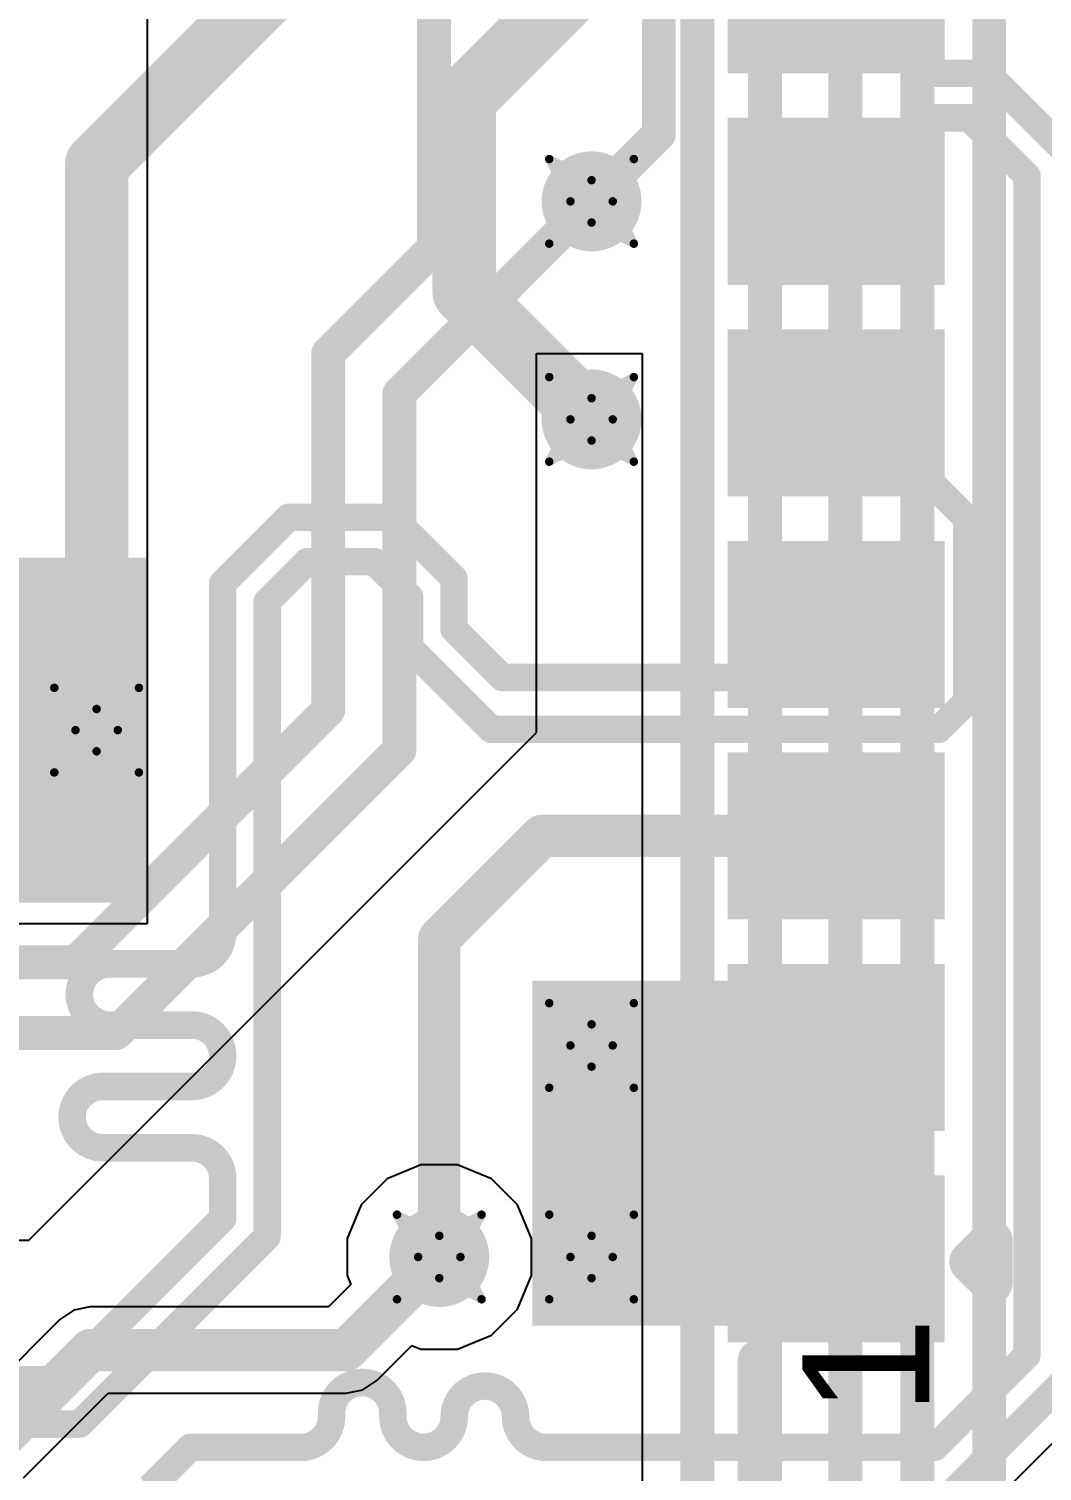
# Model space of a CAD drawing. Header units: inches. Extents: x -6 to 328, y -12 to 81.
# Drawn here: x 29.97 to 36.06, y 4.73 to 13.39 of the extents above; entities that cross this region are included whole.
import ezdxf

# ---------------------------------------------------------------- set-up
doc = ezdxf.new("R2010")
doc.units = ezdxf.units.IN
for name, color, linetype in [('Bottom Layer', 5, 'Continuous'), ('Drill Drawing', 1, 'Continuous'), ('Top Layer', 1, 'Continuous'), ('Top Overlay', 2, 'Continuous'), ('Top Paste', 8, 'Continuous'), ('Top Solder', 216, 'Continuous'), ('Via Holes', 16, 'Continuous')]:
    doc.layers.add(name, color=color, linetype=linetype)
doc.styles.add('Arial', font='', dxfattribs={"height": 0.2})
doc.styles.get('Arial').set_extended_font_data('Arial')

# ---------------------------------------------------------------- blocks, each defined once
blk = doc.blocks.new('M55_6013242R_44')
at = {"layer": 'Top Layer'}
for points in [[(-9.92500047, -2.19999687), (-9.124999529999998, -2.19999687), (-9.124999529999998, -3.29999721), (-9.92500047, -3.29999721)], [(-8.655000470000001, -2.19999687), (-7.85499953, -2.19999687), (-7.85499953, -3.29999721), (-8.655000470000001, -3.29999721)], [(-7.385000469999999, -2.19999687), (-6.58499953, -2.19999687), (-6.58499953, -3.29999721), (-7.385000469999999, -3.29999721)], [(-6.115000469999999, -2.19999687), (-5.31499953, -2.19999687), (-5.31499953, -3.29999721), (-6.115000469999999, -3.29999721)], [(-4.84500047, -2.19999687), (-4.04499953, -2.19999687), (-4.04499953, -3.29999721), (-4.84500047, -3.29999721)], [(-3.57500047, -2.19999687), (-2.77499953, -2.19999687), (-2.77499953, -3.29999721), (-3.57500047, -3.29999721)], [(-2.30500047, -2.19999687), (-1.50499953, -2.19999687), (-1.50499953, -3.29999721), (-2.30500047, -3.29999721)]]:
    blk.add_hatch(color=1, dxfattribs=at).paths.add_polyline_path(points)
at = {"layer": 'Top Paste'}
for points in [[(-9.92500047, -2.19999687), (-9.124999529999998, -2.19999687), (-9.124999529999998, -3.29999721), (-9.92500047, -3.29999721)], [(-8.655000470000001, -2.19999687), (-7.85499953, -2.19999687), (-7.85499953, -3.29999721), (-8.655000470000001, -3.29999721)], [(-7.385000469999999, -2.19999687), (-6.58499953, -2.19999687), (-6.58499953, -3.29999721), (-7.385000469999999, -3.29999721)], [(-6.115000469999999, -2.19999687), (-5.31499953, -2.19999687), (-5.31499953, -3.29999721), (-6.115000469999999, -3.29999721)], [(-4.84500047, -2.19999687), (-4.04499953, -2.19999687), (-4.04499953, -3.29999721), (-4.84500047, -3.29999721)], [(-3.57500047, -2.19999687), (-2.77499953, -2.19999687), (-2.77499953, -3.29999721), (-3.57500047, -3.29999721)], [(-2.30500047, -2.19999687), (-1.50499953, -2.19999687), (-1.50499953, -3.29999721), (-2.30500047, -3.29999721)]]:
    blk.add_hatch(color=8, dxfattribs=at).paths.add_polyline_path(points)
at = {"layer": 'Top Solder'}
for points in [[(-10.02660047, -2.09839687), (-9.023399529999999, -2.09839687), (-9.023399529999999, -3.401597209999999), (-10.02660047, -3.401597209999999)], [(-8.756600469999999, -2.09839687), (-7.753399529999999, -2.09839687), (-7.753399529999999, -3.401597209999999), (-8.756600469999999, -3.401597209999999)], [(-7.486600469999999, -2.09839687), (-6.48339953, -2.09839687), (-6.48339953, -3.401597209999999), (-7.486600469999999, -3.401597209999999)], [(-6.216600469999999, -2.09839687), (-5.213399529999999, -2.09839687), (-5.213399529999999, -3.401597209999999), (-6.216600469999999, -3.401597209999999)], [(-4.94660047, -2.09839687), (-3.94339953, -2.09839687), (-3.94339953, -3.401597209999999), (-4.94660047, -3.401597209999999)], [(-3.676600469999999, -2.09839687), (-2.67339953, -2.09839687), (-2.67339953, -3.401597209999999), (-3.676600469999999, -3.401597209999999)], [(-2.40660047, -2.09839687), (-1.40339953, -2.09839687), (-1.40339953, -3.401597209999999), (-2.40660047, -3.401597209999999)]]:
    blk.add_hatch(color=216, dxfattribs=at).paths.add_polyline_path(points)
at = {"layer": 'Top Overlay', "const_width": 0.254}
for points in [[(-11.2014, -2.28599746), (-10.1346, -2.28599746)], [(-9.54099946, -3.55599746), (-9.66799946, -3.682997459999999)], [(-9.54099946, -3.55599746), (-9.41399946, -3.682997459999999)], [(-9.66799946, -3.682997459999999), (-9.41399946, -3.682997459999999)]]:
    blk.add_lwpolyline(points, dxfattribs=at)
at = {"layer": 'Top Overlay', "const_width": 0.127}
for points in [[(-10.1981, -2.28599746, 1), (-10.0711, -2.28599746, 1)], [(-9.60449946, -3.55599746, 1), (-9.47749946, -3.55599746, 1)], [(-9.60449946, -3.55599746, 1), (-9.47749946, -3.55599746, 1)], [(-9.73149946, -3.682997459999999, 1), (-9.60449946, -3.682997459999999, 1)], [(-9.73149946, -3.682997459999999, 1), (-9.60449946, -3.682997459999999, 1)], [(-9.47749946, -3.682997459999999, 1), (-9.35049946, -3.682997459999999, 1)], [(-9.47749946, -3.682997459999999, 1), (-9.35049946, -3.682997459999999, 1)]]:
    blk.add_lwpolyline(points, format="xyb", close=True, dxfattribs=at)
at = {"layer": 'Top Overlay', "style": 'Arial'}
blk.add_text('1', height=0.7619999999999999, dxfattribs=at).set_placement((-10.46479746, -3.3087945))

msp = doc.modelspace()

# ---------------------------------------------------------------- hatches: boundary and pattern name
at = {"layer": 'Bottom Layer'}
h = msp.add_hatch(color=5, dxfattribs=at)
edge = h.paths.add_edge_path()
edge.add_arc((33.35019999999999, 12.35799916), 0.2999994, 0, 360)
h = msp.add_hatch(color=5, dxfattribs=at)
edge = h.paths.add_edge_path()
edge.add_arc((33.35019999999999, 11.049), 0.2999994, 0, 360)
h = msp.add_hatch(color=5, dxfattribs=at)
edge = h.paths.add_edge_path()
edge.add_arc((30.3783111, 9.18304742), 0.2999994, 0, 360)
h = msp.add_hatch(color=5, dxfattribs=at)
edge = h.paths.add_edge_path()
edge.add_arc((33.35019999999999, 7.289799999999999), 0.2999994, 0, 360)
h = msp.add_hatch(color=5, dxfattribs=at)
edge = h.paths.add_edge_path()
edge.add_arc((32.43579999999999, 6.019799999999999), 0.2999994, 0, 360)
h = msp.add_hatch(color=5, dxfattribs=at)
edge = h.paths.add_edge_path()
edge.add_arc((33.35019999999999, 6.019799999999999), 0.2999994, 0, 360)
at = {"layer": 'Top Layer'}
h = msp.add_hatch(color=1, dxfattribs=at)
edge = h.paths.add_edge_path()
edge.add_arc((33.35019999999999, 12.35799916), 0.2999994, 0, 360)
h = msp.add_hatch(color=1, dxfattribs=at)
edge = h.paths.add_edge_path()
edge.add_arc((33.35019999999999, 11.049), 0.2999994, 0, 360)
for points in [[(28.76899758, 8.14799742), (30.6869465, 8.14799742), (30.6869465, 10.2180009), (28.76899758, 10.2180009)], [(32.9946, 5.607997419999999), (35.36899708, 5.607997419999999), (35.36899708, 7.678000899999999), (32.9946, 7.678000899999999)]]:
    msp.add_hatch(color=1, dxfattribs=at).paths.add_polyline_path(points)
h = msp.add_hatch(color=1, dxfattribs=at)
edge = h.paths.add_edge_path()
edge.add_arc((30.3783111, 9.18304742), 0.2999994, 0, 360)
h = msp.add_hatch(color=1, dxfattribs=at)
edge = h.paths.add_edge_path()
edge.add_arc((33.35019999999999, 7.289799999999999), 0.2999994, 0, 360)
h = msp.add_hatch(color=1, dxfattribs=at)
edge = h.paths.add_edge_path()
edge.add_arc((32.43579999999999, 6.019799999999999), 0.2999994, 0, 360)
h = msp.add_hatch(color=1, dxfattribs=at)
edge = h.paths.add_edge_path()
edge.add_arc((33.35019999999999, 6.019799999999999), 0.2999994, 0, 360)
at = {"layer": 'Via Holes'}
h = msp.add_hatch(color=7, dxfattribs=at)
edge = h.paths.add_edge_path()
edge.add_arc((33.35019999999999, 12.35799916), 0.1499997, 0, 360)
h = msp.add_hatch(color=7, dxfattribs=at)
edge = h.paths.add_edge_path()
edge.add_arc((33.35019999999999, 11.049), 0.1499997, 0, 360)
h = msp.add_hatch(color=7, dxfattribs=at)
edge = h.paths.add_edge_path()
edge.add_arc((30.3783111, 9.18304742), 0.1499997, 0, 360)
h = msp.add_hatch(color=7, dxfattribs=at)
edge = h.paths.add_edge_path()
edge.add_arc((33.35019999999999, 7.289799999999999), 0.1499997, 0, 360)
h = msp.add_hatch(color=7, dxfattribs=at)
edge = h.paths.add_edge_path()
edge.add_arc((32.43579999999999, 6.019799999999999), 0.1499997, 0, 360)
h = msp.add_hatch(color=7, dxfattribs=at)
edge = h.paths.add_edge_path()
edge.add_arc((33.35019999999999, 6.019799999999999), 0.1499997, 0, 360)

# ---------------------------------------------------------------- linework, layer by layer
at = {"layer": 'Bottom Layer'}
for p, q in [((30.6832, 8.02194738), (30.6832, 15.14517672)), ((33.02, 9.169397459999999), (33.02, 11.44463548)), ((33.02, 11.44463548), (33.65499999999999, 11.44463548)), ((33.65499999999999, 11.44463548), (33.65499999999999, 0.1016)), ((29.972, 6.121397459999999), (33.02, 9.169397459999999)), ((26.60318784, 8.02194738), (30.6832, 8.02194738)), ((32.3256021, 6.5737994), (32.12198554, 6.4894587)), ((32.5459979, 6.5737994), (32.3256021, 6.5737994)), ((32.74961446, 6.4894587), (32.5459979, 6.5737994)), ((32.12198554, 6.4894587), (31.9661413, 6.33361446)), ((32.9054587, 6.33361446), (32.74961446, 6.4894587)), ((31.9661413, 6.33361446), (31.8818006, 6.1299979)), ((32.9897994, 6.1299979), (32.9054587, 6.33361446)), ((29.47152348, 6.121397459999999), (29.972, 6.121397459999999)), ((31.8818006, 6.1299979), (31.8818006, 5.9096021)), ((32.9897994, 5.9096021), (32.9897994, 6.1299979)), ((31.8818006, 5.9096021), (31.90451582, 5.8547635)), ((32.9054587, 5.705985539999999), (32.9897994, 5.9096021)), ((31.90451582, 5.8547635), (31.76972818, 5.71997586)), ((30.34030254, 5.71997586), (30.24119682, 5.70026292)), ((31.76972818, 5.71997586), (30.34030254, 5.71997586)), ((30.1571787, 5.64412384), (29.72004978, 5.20699492)), ((30.24119682, 5.70026292), (30.1571787, 5.64412384)), ((32.74961446, 5.5501413), (32.9054587, 5.705985539999999)), ((32.5459979, 5.4658006), (32.74961446, 5.5501413)), ((32.06012384, 5.277876159999999), (32.2707635, 5.48851582)), ((32.2707635, 5.48851582), (32.3256021, 5.4658006)), ((32.3256021, 5.4658006), (32.5459979, 5.4658006)), ((29.93922638, 4.69367616), (30.44757436, 5.20202414)), ((30.44757436, 5.20202414), (31.877, 5.20202414)), ((31.877, 5.20202414), (31.97610572, 5.22173708)), ((31.97610572, 5.22173708), (32.06012384, 5.277876159999999))]:
    msp.add_line(p, q, dxfattribs=at)
for points, const_width in [([(35.73773903999999, -0.77966316), (35.73773903999999, 23.23085016)], 0.2032), ([(35.306, -0.5878118800000001), (35.306, 21.53920254)], 0.2032), ([(34.87419999999999, -0.3629152), (34.87419999999999, 21.0312)], 0.2032), ([(32.40396872, 12.08014348), (32.40396872, 14.5638012)], 0.2032), ([(34.3916, -0.2032), (34.3916, 14.16248628)], 0.2032), ([(33.9852, -0.03049524), (33.9852, 13.9452604)], 0.2032), ([(30.3783111, 12.58011454), (31.4189999, 13.62080334)], 0.3809999999999999), ([(30.3783111, 9.18304742), (30.3783111, 12.58011454)], 0.3809999999999999), ([(32.19623736, 11.20403652), (33.35019999999999, 12.35799916)], 0.2032), ([(31.76846072, 11.44463548), (32.40396872, 12.08014348)], 0.2032), ([(31.76846072, 9.30278556), (31.76846072, 11.44463548)], 0.2032), ([(32.19623736, 9.06311624), (32.19623736, 11.20403652)], 0.2032), ([(30.25454452, 7.78886936), (31.76846072, 9.30278556)], 0.2032), ([(30.49790192, 7.364780799999999), (32.19623736, 9.06311624)], 0.2032), ([(24.98772244, 7.78886936), (30.25454452, 7.78886936)], 0.2032), ([(23.2168192, 7.364780799999999), (30.49790192, 7.364780799999999)], 0.2032), ([(31.877, 5.460999999999999), (32.43579999999999, 6.019799999999999)], 0.254), ([(29.75610254, 4.8768), (30.34030254, 5.460999999999999)], 0.254), ([(30.34030254, 5.460999999999999), (31.877, 5.460999999999999)], 0.254)]:
    msp.add_lwpolyline(points, dxfattribs=dict(at, const_width=const_width))
for points, const_width in [([(30.2830611, 12.58011454, 1), (30.4735611, 12.58011454, 1)], 0.1905), ([(30.2830611, 12.58011454, 1), (30.4735611, 12.58011454, 1)], 0.1905), ([(33.2994, 12.35799916, 1), (33.401, 12.35799916, 1)], 0.1016), ([(32.35316872, 12.08014348, 1), (32.45476872, 12.08014348, 1)], 0.1016), ([(32.35316872, 12.08014348, 1), (32.45476872, 12.08014348, 1)], 0.1016), ([(31.71766072, 11.44463548, 1), (31.81926072, 11.44463548, 1)], 0.1016), ([(31.71766072, 11.44463548, 1), (31.81926072, 11.44463548, 1)], 0.1016), ([(32.14543736, 11.20403652, 1), (32.24703736, 11.20403652, 1)], 0.1016), ([(32.14543736, 11.20403652, 1), (32.24703736, 11.20403652, 1)], 0.1016), ([(30.2830611, 9.18304742, 1), (30.4735611, 9.18304742, 1)], 0.1905), ([(31.71766072, 9.30278556, 1), (31.81926072, 9.30278556, 1)], 0.1016), ([(31.71766072, 9.30278556, 1), (31.81926072, 9.30278556, 1)], 0.1016), ([(32.14543736, 9.06311624, 1), (32.24703736, 9.06311624, 1)], 0.1016), ([(32.14543736, 9.06311624, 1), (32.24703736, 9.06311624, 1)], 0.1016), ([(30.20374452, 7.78886936, 1), (30.30534452, 7.78886936, 1)], 0.1016), ([(30.20374452, 7.78886936, 1), (30.30534452, 7.78886936, 1)], 0.1016), ([(30.44710192, 7.364780799999999, 1), (30.54870192, 7.364780799999999, 1)], 0.1016), ([(30.44710192, 7.364780799999999, 1), (30.54870192, 7.364780799999999, 1)], 0.1016), ([(32.3723, 6.019799999999999, 1), (32.4993, 6.019799999999999, 1)], 0.127), ([(30.27680254, 5.460999999999999, 1), (30.40380254, 5.460999999999999, 1)], 0.127), ([(30.27680254, 5.460999999999999, 1), (30.40380254, 5.460999999999999, 1)], 0.127), ([(31.8135, 5.460999999999999, 1), (31.9405, 5.460999999999999, 1)], 0.127), ([(31.8135, 5.460999999999999, 1), (31.9405, 5.460999999999999, 1)], 0.127)]:
    msp.add_lwpolyline(points, format="xyb", close=True, dxfattribs=dict(at, const_width=const_width))
at = {"layer": 'Drill Drawing', "const_width": 0.0508}
for points in [[(33.0962, 12.61199916), (33.35019999999999, 12.48499916)], [(33.0962, 12.61199916), (33.2232, 12.35799916)], [(33.35019999999999, 12.48499916), (33.6042, 12.61199916)], [(33.4772, 12.35799916), (33.6042, 12.61199916)], [(33.0962, 12.10399916), (33.2232, 12.35799916)], [(33.4772, 12.35799916), (33.6042, 12.10399916)], [(33.0962, 12.10399916), (33.35019999999999, 12.23099916)], [(33.35019999999999, 12.23099916), (33.6042, 12.10399916)], [(33.0962, 11.303), (33.35019999999999, 11.176)], [(33.0962, 11.303), (33.2232, 11.049)], [(33.35019999999999, 11.176), (33.6042, 11.303)], [(33.4772, 11.049), (33.6042, 11.303)], [(33.0962, 10.795), (33.2232, 11.049)], [(33.4772, 11.049), (33.6042, 10.795)], [(33.0962, 10.795), (33.35019999999999, 10.922)], [(33.35019999999999, 10.922), (33.6042, 10.795)], [(30.1243111, 9.437047419999999), (30.3783111, 9.31004742)], [(30.1243111, 9.437047419999999), (30.2513111, 9.18304742)], [(30.3783111, 9.31004742), (30.6323111, 9.437047419999999)], [(30.5053111, 9.18304742), (30.6323111, 9.437047419999999)], [(30.1243111, 8.92904742), (30.2513111, 9.18304742)], [(30.5053111, 9.18304742), (30.6323111, 8.92904742)], [(30.1243111, 8.92904742), (30.3783111, 9.056047419999999)], [(30.3783111, 9.056047419999999), (30.6323111, 8.92904742)], [(33.0962, 7.543799999999999), (33.35019999999999, 7.416799999999999)], [(33.0962, 7.543799999999999), (33.2232, 7.289799999999999)], [(33.35019999999999, 7.416799999999999), (33.6042, 7.543799999999999)], [(33.4772, 7.289799999999999), (33.6042, 7.543799999999999)], [(33.0962, 7.0358), (33.2232, 7.289799999999999)], [(33.4772, 7.289799999999999), (33.6042, 7.0358)], [(33.0962, 7.0358), (33.35019999999999, 7.162799999999999)], [(33.35019999999999, 7.162799999999999), (33.6042, 7.0358)], [(32.1818, 6.2738), (32.43579999999999, 6.1468)], [(32.1818, 6.2738), (32.3088, 6.019799999999999)], [(32.43579999999999, 6.1468), (32.6898, 6.2738)], [(32.5628, 6.019799999999999), (32.6898, 6.2738)], [(33.0962, 6.2738), (33.35019999999999, 6.1468)], [(33.0962, 6.2738), (33.2232, 6.019799999999999)], [(33.35019999999999, 6.1468), (33.6042, 6.2738)], [(33.4772, 6.019799999999999), (33.6042, 6.2738)], [(32.1818, 5.7658), (32.3088, 6.019799999999999)], [(32.5628, 6.019799999999999), (32.6898, 5.7658)], [(33.0962, 5.7658), (33.2232, 6.019799999999999)], [(33.4772, 6.019799999999999), (33.6042, 5.7658)], [(32.1818, 5.7658), (32.43579999999999, 5.8928)], [(32.43579999999999, 5.8928), (32.6898, 5.7658)], [(33.0962, 5.7658), (33.35019999999999, 5.8928)], [(33.35019999999999, 5.8928), (33.6042, 5.7658)]]:
    msp.add_lwpolyline(points, dxfattribs=at)
at = {"layer": 'Drill Drawing', "const_width": 0.0254}
for points in [[(33.0835, 12.61199916, 1), (33.1089, 12.61199916, 1)], [(33.0835, 12.61199916, 1), (33.1089, 12.61199916, 1)], [(33.5915, 12.61199916, 1), (33.61689999999999, 12.61199916, 1)], [(33.5915, 12.61199916, 1), (33.61689999999999, 12.61199916, 1)], [(33.3375, 12.48499916, 1), (33.3629, 12.48499916, 1)], [(33.3375, 12.48499916, 1), (33.3629, 12.48499916, 1)], [(33.2105, 12.35799916, 1), (33.2359, 12.35799916, 1)], [(33.2105, 12.35799916, 1), (33.2359, 12.35799916, 1)], [(33.46449999999999, 12.35799916, 1), (33.4899, 12.35799916, 1)], [(33.46449999999999, 12.35799916, 1), (33.4899, 12.35799916, 1)], [(33.3375, 12.23099916, 1), (33.3629, 12.23099916, 1)], [(33.3375, 12.23099916, 1), (33.3629, 12.23099916, 1)], [(33.0835, 12.10399916, 1), (33.1089, 12.10399916, 1)], [(33.0835, 12.10399916, 1), (33.1089, 12.10399916, 1)], [(33.5915, 12.10399916, 1), (33.61689999999999, 12.10399916, 1)], [(33.5915, 12.10399916, 1), (33.61689999999999, 12.10399916, 1)], [(33.0835, 11.303, 1), (33.1089, 11.303, 1)], [(33.0835, 11.303, 1), (33.1089, 11.303, 1)], [(33.5915, 11.303, 1), (33.61689999999999, 11.303, 1)], [(33.5915, 11.303, 1), (33.61689999999999, 11.303, 1)], [(33.3375, 11.176, 1), (33.3629, 11.176, 1)], [(33.3375, 11.176, 1), (33.3629, 11.176, 1)], [(33.2105, 11.049, 1), (33.2359, 11.049, 1)], [(33.2105, 11.049, 1), (33.2359, 11.049, 1)], [(33.46449999999999, 11.049, 1), (33.4899, 11.049, 1)], [(33.46449999999999, 11.049, 1), (33.4899, 11.049, 1)], [(33.3375, 10.922, 1), (33.3629, 10.922, 1)], [(33.3375, 10.922, 1), (33.3629, 10.922, 1)], [(33.0835, 10.795, 1), (33.1089, 10.795, 1)], [(33.0835, 10.795, 1), (33.1089, 10.795, 1)], [(33.5915, 10.795, 1), (33.61689999999999, 10.795, 1)], [(33.5915, 10.795, 1), (33.61689999999999, 10.795, 1)], [(30.1116111, 9.437047419999999, 1), (30.1370111, 9.437047419999999, 1)], [(30.1116111, 9.437047419999999, 1), (30.1370111, 9.437047419999999, 1)], [(30.6196111, 9.437047419999999, 1), (30.6450111, 9.437047419999999, 1)], [(30.6196111, 9.437047419999999, 1), (30.6450111, 9.437047419999999, 1)], [(30.3656111, 9.31004742, 1), (30.3910111, 9.31004742, 1)], [(30.3656111, 9.31004742, 1), (30.3910111, 9.31004742, 1)], [(30.2386111, 9.18304742, 1), (30.2640111, 9.18304742, 1)], [(30.2386111, 9.18304742, 1), (30.2640111, 9.18304742, 1)], [(30.4926111, 9.18304742, 1), (30.5180111, 9.18304742, 1)], [(30.4926111, 9.18304742, 1), (30.5180111, 9.18304742, 1)], [(30.3656111, 9.056047419999999, 1), (30.3910111, 9.056047419999999, 1)], [(30.3656111, 9.056047419999999, 1), (30.3910111, 9.056047419999999, 1)], [(30.1116111, 8.92904742, 1), (30.1370111, 8.92904742, 1)], [(30.1116111, 8.92904742, 1), (30.1370111, 8.92904742, 1)], [(30.6196111, 8.92904742, 1), (30.6450111, 8.92904742, 1)], [(30.6196111, 8.92904742, 1), (30.6450111, 8.92904742, 1)], [(33.0835, 7.543799999999999, 1), (33.1089, 7.543799999999999, 1)], [(33.0835, 7.543799999999999, 1), (33.1089, 7.543799999999999, 1)], [(33.5915, 7.543799999999999, 1), (33.61689999999999, 7.543799999999999, 1)], [(33.5915, 7.543799999999999, 1), (33.61689999999999, 7.543799999999999, 1)], [(33.3375, 7.416799999999999, 1), (33.3629, 7.416799999999999, 1)], [(33.3375, 7.416799999999999, 1), (33.3629, 7.416799999999999, 1)], [(33.2105, 7.289799999999999, 1), (33.2359, 7.289799999999999, 1)], [(33.2105, 7.289799999999999, 1), (33.2359, 7.289799999999999, 1)], [(33.46449999999999, 7.289799999999999, 1), (33.4899, 7.289799999999999, 1)], [(33.46449999999999, 7.289799999999999, 1), (33.4899, 7.289799999999999, 1)], [(33.3375, 7.162799999999999, 1), (33.3629, 7.162799999999999, 1)], [(33.3375, 7.162799999999999, 1), (33.3629, 7.162799999999999, 1)], [(33.0835, 7.0358, 1), (33.1089, 7.0358, 1)], [(33.0835, 7.0358, 1), (33.1089, 7.0358, 1)], [(33.5915, 7.0358, 1), (33.61689999999999, 7.0358, 1)], [(33.5915, 7.0358, 1), (33.61689999999999, 7.0358, 1)], [(32.1691, 6.2738, 1), (32.1945, 6.2738, 1)], [(32.1691, 6.2738, 1), (32.1945, 6.2738, 1)], [(32.6771, 6.2738, 1), (32.7025, 6.2738, 1)], [(32.6771, 6.2738, 1), (32.7025, 6.2738, 1)], [(33.0835, 6.2738, 1), (33.1089, 6.2738, 1)], [(33.0835, 6.2738, 1), (33.1089, 6.2738, 1)], [(33.5915, 6.2738, 1), (33.61689999999999, 6.2738, 1)], [(33.5915, 6.2738, 1), (33.61689999999999, 6.2738, 1)], [(32.4231, 6.1468, 1), (32.4485, 6.1468, 1)], [(32.4231, 6.1468, 1), (32.4485, 6.1468, 1)], [(33.3375, 6.1468, 1), (33.3629, 6.1468, 1)], [(33.3375, 6.1468, 1), (33.3629, 6.1468, 1)], [(32.2961, 6.019799999999999, 1), (32.3215, 6.019799999999999, 1)], [(32.2961, 6.019799999999999, 1), (32.3215, 6.019799999999999, 1)], [(32.5501, 6.019799999999999, 1), (32.5755, 6.019799999999999, 1)], [(32.5501, 6.019799999999999, 1), (32.5755, 6.019799999999999, 1)], [(33.2105, 6.019799999999999, 1), (33.2359, 6.019799999999999, 1)], [(33.2105, 6.019799999999999, 1), (33.2359, 6.019799999999999, 1)], [(33.46449999999999, 6.019799999999999, 1), (33.4899, 6.019799999999999, 1)], [(33.46449999999999, 6.019799999999999, 1), (33.4899, 6.019799999999999, 1)], [(32.4231, 5.8928, 1), (32.4485, 5.8928, 1)], [(32.4231, 5.8928, 1), (32.4485, 5.8928, 1)], [(33.3375, 5.8928, 1), (33.3629, 5.8928, 1)], [(33.3375, 5.8928, 1), (33.3629, 5.8928, 1)], [(32.1691, 5.7658, 1), (32.1945, 5.7658, 1)], [(32.1691, 5.7658, 1), (32.1945, 5.7658, 1)], [(32.6771, 5.7658, 1), (32.7025, 5.7658, 1)], [(32.6771, 5.7658, 1), (32.7025, 5.7658, 1)], [(33.0835, 5.7658, 1), (33.1089, 5.7658, 1)], [(33.0835, 5.7658, 1), (33.1089, 5.7658, 1)], [(33.5915, 5.7658, 1), (33.61689999999999, 5.7658, 1)], [(33.5915, 5.7658, 1), (33.61689999999999, 5.7658, 1)]]:
    msp.add_lwpolyline(points, format="xyb", close=True, dxfattribs=at)
at = {"layer": 'Top Layer'}
msp.add_line((35.67297666, 4.45902334), (36.26403466, 5.05008134), dxfattribs=at)
for points, const_width in [([(33.75429368, 12.76209284), (33.75429368, 14.64945508)], 0.2032), ([(32.58505039999999, 12.97245056), (33.1976476, 13.58504776)], 0.3809999999999999), ([(34.96899788, 13.62799916), (35.28644962, 13.31054742)], 0.1651), ([(35.28644962, 13.22306474), (35.28644962, 13.31054742)], 0.1651), ([(35.28644962, 13.22306474), (35.3831652, 13.12634916)], 0.1651), ([(35.3831652, 13.12634916), (35.7271193, 13.12634916)], 0.1651), ([(35.7271193, 13.12634916), (36.23118484, 12.62228362)], 0.1651), ([(32.58505039999999, 11.8141496), (32.58505039999999, 12.97245056)], 0.3809999999999999), ([(35.28644962, 12.76293358), (35.3831652, 12.85964916)], 0.1651), ([(35.3831652, 12.85964916), (35.61664962, 12.85964916)], 0.1651), ([(35.61664962, 12.85964916), (35.96448484, 12.51181394)], 0.1651), ([(33.35019999999999, 12.35799916), (33.75429368, 12.76209284)], 0.2032), ([(35.28644962, 12.6754509), (35.28644962, 12.76293358)], 0.1651), ([(34.96899788, 12.35799916), (35.28644962, 12.6754509)], 0.1651), ([(35.96448484, 5.42985452), (35.96448484, 12.51181394)], 0.1651), ([(34.81899818, 12.35799916), (34.96899788, 12.35799916)], 0.1651), ([(32.58505039999999, 11.8141496), (33.35019999999999, 11.049)], 0.3809999999999999), ([(34.81899818, 11.08799916), (34.96899788, 11.08799916)], 0.1651), ([(34.96899788, 11.08799916), (35.60394962, 10.45304742)], 0.1651), ([(31.13515744, 10.06473476), (31.53163112, 10.46120844)], 0.1651), ([(31.53163112, 10.46120844), (32.15621458, 10.46120844)], 0.1651), ([(32.15621458, 10.46120844), (32.5242682, 10.09315482)], 0.1651), ([(35.60394962, 9.356600539999999), (35.60394962, 10.45304742)], 0.1651), ([(31.40185744, 9.954265079999999), (31.6421008, 10.19450844)], 0.1651), ([(31.6421008, 10.19450844), (32.0457449, 10.19450844)], 0.1651), ([(32.0457449, 10.19450844), (32.2575682, 9.98268514)], 0.1651), ([(31.13515744, 8.527978880000001), (31.13515744, 10.06473476)], 0.1651), ([(32.5242682, 9.788994899999999), (32.5242682, 10.09315482)], 0.1651), ([(32.2575682, 9.67852522), (32.2575682, 9.98268514)], 0.1651), ([(31.40185744, 8.527978880000001), (31.40185744, 9.954265079999999)], 0.1651), ([(34.35154674, 9.50054742), (34.66899848, 9.81799916)], 0.1651), ([(34.66899848, 9.81799916), (34.81899818, 9.81799916)], 0.1651), ([(32.5242682, 9.788994899999999), (32.8136631, 9.4996)], 0.1651), ([(32.2575682, 9.67852522), (32.62507826, 9.31101516)], 0.1651), ([(32.8136631, 9.4996), (34.25483115999999, 9.4996)], 0.1651), ([(34.25483115999999, 9.4996), (34.25577858, 9.50054742)], 0.1651), ([(34.25577858, 9.50054742), (34.35154674, 9.50054742)], 0.1651), ([(32.62507826, 9.31101516), (32.72340166, 9.212691759999998)], 0.1651), ([(35.43558826, 9.18823918), (35.60394962, 9.356600539999999)], 0.1651), ([(32.72340166, 9.212691759999998), (32.7234042, 9.212691759999998)], 0.1651), ([(32.7234042, 9.212691759999998), (32.74785678, 9.18823918)], 0.1651), ([(32.74785678, 9.18823918), (35.43558826, 9.18823918)], 0.1651), ([(32.43579999999999, 7.931947559999999), (33.0518516, 8.54799916)], 0.254), ([(33.0518516, 8.54799916), (34.81899818, 8.54799916)], 0.254), ([(31.13515744, 7.96450782), (31.13515744, 8.527978880000001)], 0.1651), ([(31.40185744, 6.14185716), (31.40185744, 8.527978880000001)], 0.1651), ([(32.43579999999999, 6.019799999999999), (32.43579999999999, 7.931947559999999)], 0.254), ([(30.45888498, 7.78035782), (30.95100744, 7.78035782)], 0.1651), ([(30.45888498, 7.412057819999999), (30.95100744, 7.412057819999999)], 0.1651), ([(30.41531128, 7.043757819999999), (30.95100744, 7.043757819999999)], 0.1651), ([(30.41531128, 6.67545782), (30.95100744, 6.67545782)], 0.1651), ([(31.13515744, 6.40874512), (31.13515744, 6.491307819999999)], 0.1651), ([(31.13515744, 6.252326839999999), (31.13515744, 6.40874512)], 0.1651), ([(30.1660306, 5.2832), (31.13515744, 6.252326839999999)], 0.1651), ([(30.27650028, 5.0165), (31.40185744, 6.14185716)], 0.1651), ([(35.41143032, 4.8768), (35.96448484, 5.42985452)], 0.1651), ([(35.5219, 4.610099999999999), (36.23118484, 5.31938484)], 0.1651), ([(28.26685228, 5.2832), (30.1660306, 5.2832)], 0.1651), ([(31.78883152, 5.06095), (31.78883152, 5.08235458)], 0.1651), ([(32.15713152, 5.06095), (32.15713152, 5.08235458)], 0.1651), ([(32.52543152, 5.06095), (32.52543152, 5.0609754)], 0.1651), ([(32.89373152, 5.06095), (32.89373152, 5.0609754)], 0.1651), ([(28.1563826, 5.0165), (30.27650028, 5.0165)], 0.1651), ([(30.69973032, 4.6355), (30.94103032, 4.8768)], 0.1651), ([(30.94103032, 4.8768), (31.52211882, 4.8768)], 0.1651), ([(31.52211882, 4.8768), (31.60468152, 4.8768)], 0.1651), ([(33.07788152, 4.8768), (33.51235868, 4.8768)], 0.1651), ([(33.51235868, 4.8768), (35.41143032, 4.8768)], 0.1651)]:
    msp.add_lwpolyline(points, dxfattribs=dict(at, const_width=const_width))
for points, const_width in [([(35.24517461999999, 13.31054742, 1), (35.32772462, 13.31054742, 1)], 0.08255), ([(35.24517461999999, 13.31054742, 1), (35.32772462, 13.31054742, 1)], 0.08255), ([(35.24517461999999, 13.22306474, 1), (35.32772462, 13.22306474, 1)], 0.08255), ([(35.24517461999999, 13.22306474, 1), (35.32772462, 13.22306474, 1)], 0.08255), ([(35.3418902, 13.12634916, 1), (35.4244402, 13.12634916, 1)], 0.08255), ([(35.3418902, 13.12634916, 1), (35.4244402, 13.12634916, 1)], 0.08255), ([(35.6858443, 13.12634916, 1), (35.7683943, 13.12634916, 1)], 0.08255), ([(35.6858443, 13.12634916, 1), (35.7683943, 13.12634916, 1)], 0.08255), ([(32.4898004, 12.97245056, 1), (32.6803004, 12.97245056, 1)], 0.1905), ([(32.4898004, 12.97245056, 1), (32.6803004, 12.97245056, 1)], 0.1905), ([(35.3418902, 12.85964916, 1), (35.4244402, 12.85964916, 1)], 0.08255), ([(35.3418902, 12.85964916, 1), (35.4244402, 12.85964916, 1)], 0.08255), ([(35.57537462, 12.85964916, 1), (35.65792462, 12.85964916, 1)], 0.08255), ([(35.57537462, 12.85964916, 1), (35.65792462, 12.85964916, 1)], 0.08255), ([(33.70349368, 12.76209284, 1), (33.80509368, 12.76209284, 1)], 0.1016), ([(33.70349368, 12.76209284, 1), (33.80509368, 12.76209284, 1)], 0.1016), ([(35.24517461999999, 12.76293358, 1), (35.32772462, 12.76293358, 1)], 0.08255), ([(35.24517461999999, 12.76293358, 1), (35.32772462, 12.76293358, 1)], 0.08255), ([(35.24517461999999, 12.6754509, 1), (35.32772462, 12.6754509, 1)], 0.08255), ([(35.24517461999999, 12.6754509, 1), (35.32772462, 12.6754509, 1)], 0.08255), ([(35.92320984, 12.51181394, 1), (36.00575984, 12.51181394, 1)], 0.08255), ([(35.92320984, 12.51181394, 1), (36.00575984, 12.51181394, 1)], 0.08255), ([(33.2994, 12.35799916, 1), (33.401, 12.35799916, 1)], 0.1016), ([(34.77772318, 12.35799916, 1), (34.86027318, 12.35799916, 1)], 0.08255), ([(34.92772288, 12.35799916, 1), (35.01027288, 12.35799916, 1)], 0.08255), ([(34.92772288, 12.35799916, 1), (35.01027288, 12.35799916, 1)], 0.08255), ([(32.4898004, 11.8141496, 1), (32.6803004, 11.8141496, 1)], 0.1905), ([(32.4898004, 11.8141496, 1), (32.6803004, 11.8141496, 1)], 0.1905), ([(33.25495, 11.049, 1), (33.44545, 11.049, 1)], 0.1905), ([(34.77772318, 11.08799916, 1), (34.86027318, 11.08799916, 1)], 0.08255), ([(34.92772288, 11.08799916, 1), (35.01027288, 11.08799916, 1)], 0.08255), ([(34.92772288, 11.08799916, 1), (35.01027288, 11.08799916, 1)], 0.08255), ([(31.49035612, 10.46120844, 1), (31.57290612, 10.46120844, 1)], 0.08255), ([(31.49035612, 10.46120844, 1), (31.57290612, 10.46120844, 1)], 0.08255), ([(32.11493958, 10.46120844, 1), (32.19748958, 10.46120844, 1)], 0.08255), ([(32.11493958, 10.46120844, 1), (32.19748958, 10.46120844, 1)], 0.08255), ([(35.56267462, 10.45304742, 1), (35.64522462, 10.45304742, 1)], 0.08255), ([(35.56267462, 10.45304742, 1), (35.64522462, 10.45304742, 1)], 0.08255), ([(31.6008258, 10.19450844, 1), (31.6833758, 10.19450844, 1)], 0.08255), ([(31.6008258, 10.19450844, 1), (31.6833758, 10.19450844, 1)], 0.08255), ([(32.0044699, 10.19450844, 1), (32.08701989999999, 10.19450844, 1)], 0.08255), ([(32.0044699, 10.19450844, 1), (32.08701989999999, 10.19450844, 1)], 0.08255), ([(31.09388244, 10.06473476, 1), (31.17643244, 10.06473476, 1)], 0.08255), ([(31.09388244, 10.06473476, 1), (31.17643244, 10.06473476, 1)], 0.08255), ([(32.4829932, 10.09315482, 1), (32.5655432, 10.09315482, 1)], 0.08255), ([(32.4829932, 10.09315482, 1), (32.5655432, 10.09315482, 1)], 0.08255), ([(32.2162932, 9.98268514, 1), (32.2988432, 9.98268514, 1)], 0.08255), ([(32.2162932, 9.98268514, 1), (32.2988432, 9.98268514, 1)], 0.08255), ([(31.36058244, 9.954265079999999, 1), (31.44313244, 9.954265079999999, 1)], 0.08255), ([(31.36058244, 9.954265079999999, 1), (31.44313244, 9.954265079999999, 1)], 0.08255), ([(34.62772348, 9.81799916, 1), (34.71027348, 9.81799916, 1)], 0.08255), ([(34.62772348, 9.81799916, 1), (34.71027348, 9.81799916, 1)], 0.08255), ([(34.77772318, 9.81799916, 1), (34.86027318, 9.81799916, 1)], 0.08255), ([(32.4829932, 9.788994899999999, 1), (32.5655432, 9.788994899999999, 1)], 0.08255), ([(32.4829932, 9.788994899999999, 1), (32.5655432, 9.788994899999999, 1)], 0.08255), ([(32.2162932, 9.67852522, 1), (32.2988432, 9.67852522, 1)], 0.08255), ([(32.2162932, 9.67852522, 1), (32.2988432, 9.67852522, 1)], 0.08255), ([(32.7723881, 9.4996, 1), (32.8549381, 9.4996, 1)], 0.08255), ([(32.7723881, 9.4996, 1), (32.8549381, 9.4996, 1)], 0.08255), ([(34.21355616, 9.4996, 1), (34.29610615999999, 9.4996, 1)], 0.08255), ([(34.21355616, 9.4996, 1), (34.29610615999999, 9.4996, 1)], 0.08255), ([(34.21450358, 9.50054742, 1), (34.29705358, 9.50054742, 1)], 0.08255), ([(34.21450358, 9.50054742, 1), (34.29705358, 9.50054742, 1)], 0.08255), ([(34.31027174, 9.50054742, 1), (34.39282174, 9.50054742, 1)], 0.08255), ([(34.31027174, 9.50054742, 1), (34.39282174, 9.50054742, 1)], 0.08255), ([(32.58380326, 9.31101516, 1), (32.66635326, 9.31101516, 1)], 0.08255), ([(32.58380326, 9.31101516, 1), (32.66635326, 9.31101516, 1)], 0.08255), ([(35.56267462, 9.356600539999999, 1), (35.64522462, 9.356600539999999, 1)], 0.08255), ([(35.56267462, 9.356600539999999, 1), (35.64522462, 9.356600539999999, 1)], 0.08255), ([(32.68212666, 9.212691759999998, 1), (32.76467666, 9.212691759999998, 1)], 0.08255), ([(32.68212666, 9.212691759999998, 1), (32.76467666, 9.212691759999998, 1)], 0.08255), ([(32.6821292, 9.212691759999998, 1), (32.7646792, 9.212691759999998, 1)], 0.08255), ([(32.6821292, 9.212691759999998, 1), (32.7646792, 9.212691759999998, 1)], 0.08255), ([(32.70658178, 9.18823918, 1), (32.78913178, 9.18823918, 1)], 0.08255), ([(32.70658178, 9.18823918, 1), (32.78913178, 9.18823918, 1)], 0.08255), ([(35.39431326, 9.18823918, 1), (35.47686325999999, 9.18823918, 1)], 0.08255), ([(35.39431326, 9.18823918, 1), (35.47686325999999, 9.18823918, 1)], 0.08255), ([(32.98835159999999, 8.54799916, 1), (33.1153516, 8.54799916, 1)], 0.127), ([(32.98835159999999, 8.54799916, 1), (33.1153516, 8.54799916, 1)], 0.127), ([(34.75549818, 8.54799916, 1), (34.88249818, 8.54799916, 1)], 0.127), ([(31.09388244, 8.527978880000001, 1), (31.17643244, 8.527978880000001, 1)], 0.08255), ([(31.09388244, 8.527978880000001, 1), (31.17643244, 8.527978880000001, 1)], 0.08255), ([(31.36058244, 8.527978880000001, 1), (31.44313244, 8.527978880000001, 1)], 0.08255), ([(31.36058244, 8.527978880000001, 1), (31.44313244, 8.527978880000001, 1)], 0.08255), ([(32.3723, 7.931947559999999, 1), (32.4993, 7.931947559999999, 1)], 0.127), ([(32.3723, 7.931947559999999, 1), (32.4993, 7.931947559999999, 1)], 0.127), ([(31.09388244, 7.96450782, 1), (31.17643244, 7.96450782, 1)], 0.08255), ([(31.09388244, 7.96450782, 1), (31.17643244, 7.96450782, 1)], 0.08255), ([(30.41760998, 7.78035782, 1), (30.50015998, 7.78035782, 1)], 0.08255), ([(30.41760998, 7.78035782, 1), (30.50015998, 7.78035782, 1)], 0.08255), ([(30.90973244, 7.78035782, 1), (30.99228244, 7.78035782, 1)], 0.08255), ([(30.90973244, 7.78035782, 1), (30.99228244, 7.78035782, 1)], 0.08255), ([(30.41760998, 7.412057819999999, 1), (30.50015998, 7.412057819999999, 1)], 0.08255), ([(30.41760998, 7.412057819999999, 1), (30.50015998, 7.412057819999999, 1)], 0.08255), ([(30.90973244, 7.412057819999999, 1), (30.99228244, 7.412057819999999, 1)], 0.08255), ([(30.90973244, 7.412057819999999, 1), (30.99228244, 7.412057819999999, 1)], 0.08255), ([(30.37403628, 7.043757819999999, 1), (30.45658628, 7.043757819999999, 1)], 0.08255), ([(30.37403628, 7.043757819999999, 1), (30.45658628, 7.043757819999999, 1)], 0.08255), ([(30.90973244, 7.043757819999999, 1), (30.99228244, 7.043757819999999, 1)], 0.08255), ([(30.90973244, 7.043757819999999, 1), (30.99228244, 7.043757819999999, 1)], 0.08255), ([(30.37403628, 6.67545782, 1), (30.45658628, 6.67545782, 1)], 0.08255), ([(30.37403628, 6.67545782, 1), (30.45658628, 6.67545782, 1)], 0.08255), ([(30.90973244, 6.67545782, 1), (30.99228244, 6.67545782, 1)], 0.08255), ([(30.90973244, 6.67545782, 1), (30.99228244, 6.67545782, 1)], 0.08255), ([(31.09388244, 6.491307819999999, 1), (31.17643244, 6.491307819999999, 1)], 0.08255), ([(31.09388244, 6.491307819999999, 1), (31.17643244, 6.491307819999999, 1)], 0.08255), ([(31.09388244, 6.40874512, 1), (31.17643244, 6.40874512, 1)], 0.08255), ([(31.09388244, 6.40874512, 1), (31.17643244, 6.40874512, 1)], 0.08255), ([(31.09388244, 6.252326839999999, 1), (31.17643244, 6.252326839999999, 1)], 0.08255), ([(31.09388244, 6.252326839999999, 1), (31.17643244, 6.252326839999999, 1)], 0.08255), ([(31.36058244, 6.14185716, 1), (31.44313244, 6.14185716, 1)], 0.08255), ([(31.36058244, 6.14185716, 1), (31.44313244, 6.14185716, 1)], 0.08255), ([(32.3723, 6.019799999999999, 1), (32.4993, 6.019799999999999, 1)], 0.127), ([(35.92320984, 5.42985452, 1), (36.00575984, 5.42985452, 1)], 0.08255), ([(35.92320984, 5.42985452, 1), (36.00575984, 5.42985452, 1)], 0.08255), ([(30.1247556, 5.2832, 1), (30.2073056, 5.2832, 1)], 0.08255), ([(30.1247556, 5.2832, 1), (30.2073056, 5.2832, 1)], 0.08255), ([(31.74755652, 5.08235458, 1), (31.83010652, 5.08235458, 1)], 0.08255), ([(31.74755652, 5.08235458, 1), (31.83010652, 5.08235458, 1)], 0.08255), ([(31.74755652, 5.06095, 1), (31.83010652, 5.06095, 1)], 0.08255), ([(31.74755652, 5.06095, 1), (31.83010652, 5.06095, 1)], 0.08255), ([(32.11585651999999, 5.08235458, 1), (32.19840652, 5.08235458, 1)], 0.08255), ([(32.11585651999999, 5.08235458, 1), (32.19840652, 5.08235458, 1)], 0.08255), ([(32.11585651999999, 5.06095, 1), (32.19840652, 5.06095, 1)], 0.08255), ([(32.11585651999999, 5.06095, 1), (32.19840652, 5.06095, 1)], 0.08255), ([(32.48415652, 5.0609754, 1), (32.56670652, 5.0609754, 1)], 0.08255), ([(32.48415652, 5.0609754, 1), (32.56670652, 5.0609754, 1)], 0.08255), ([(32.48415652, 5.06095, 1), (32.56670652, 5.06095, 1)], 0.08255), ([(32.48415652, 5.06095, 1), (32.56670652, 5.06095, 1)], 0.08255), ([(32.85245652, 5.0609754, 1), (32.93500652, 5.0609754, 1)], 0.08255), ([(32.85245652, 5.0609754, 1), (32.93500652, 5.0609754, 1)], 0.08255), ([(32.85245652, 5.06095, 1), (32.93500652, 5.06095, 1)], 0.08255), ([(32.85245652, 5.06095, 1), (32.93500652, 5.06095, 1)], 0.08255), ([(30.23522528, 5.0165, 1), (30.31777528, 5.0165, 1)], 0.08255), ([(30.23522528, 5.0165, 1), (30.31777528, 5.0165, 1)], 0.08255), ([(30.89975532, 4.8768, 1), (30.98230532, 4.8768, 1)], 0.08255), ([(30.89975532, 4.8768, 1), (30.98230532, 4.8768, 1)], 0.08255), ([(31.48084382, 4.8768, 1), (31.56339382, 4.8768, 1)], 0.08255), ([(31.48084382, 4.8768, 1), (31.56339382, 4.8768, 1)], 0.08255), ([(31.56340652, 4.8768, 1), (31.64595652, 4.8768, 1)], 0.08255), ([(31.56340652, 4.8768, 1), (31.64595652, 4.8768, 1)], 0.08255), ([(33.03660652, 4.8768, 1), (33.11915652, 4.8768, 1)], 0.08255), ([(33.03660652, 4.8768, 1), (33.11915652, 4.8768, 1)], 0.08255), ([(33.47108368, 4.8768, 1), (33.55363368, 4.8768, 1)], 0.08255), ([(33.47108368, 4.8768, 1), (33.55363368, 4.8768, 1)], 0.08255), ([(35.37015532, 4.8768, 1), (35.45270532, 4.8768, 1)], 0.08255), ([(35.37015532, 4.8768, 1), (35.45270532, 4.8768, 1)], 0.08255)]:
    msp.add_lwpolyline(points, format="xyb", close=True, dxfattribs=dict(at, const_width=const_width))
at = {"layer": 'Top Layer', "const_width": 0.1651}
for points in [[(31.13515744, 7.96450782, -0.4142135623730951), (30.95100744, 7.78035782)], [(30.45888498, 7.412057819999999, -0.9999999999999999), (30.45888498, 7.78035782)], [(30.95100744, 7.412057819999999, -0.9999999999999999), (30.95100744, 7.043757819999999)], [(30.41531128, 6.67545782, -0.9999999999999999), (30.41531128, 7.043757819999999)], [(30.95100744, 6.67545782, -0.4142135623730951), (31.13515744, 6.491307819999999)], [(31.78883152, 5.08235458, -0.9999999999999999), (32.15713152, 5.08235458)], [(32.52543152, 5.0609754, -0.9999999999999999), (32.89373152, 5.0609754)], [(31.78883152, 5.06095, -0.4142135623730951), (31.60468152, 4.8768)], [(32.52543152, 5.06095, -0.9999999999999999), (32.15713152, 5.06095)], [(33.07788152, 4.8768, -0.4142135623730951), (32.89373152, 5.06095)]]:
    msp.add_lwpolyline(points, format="xyb", dxfattribs=at)

# ---------------------------------------------------------------- block references
at = {"rotation": 90}
msp.add_blockref('M55_6013242R_44', (32.06900114, 15.53299916), dxfattribs=at)

doc.saveas('drawing.dxf')
